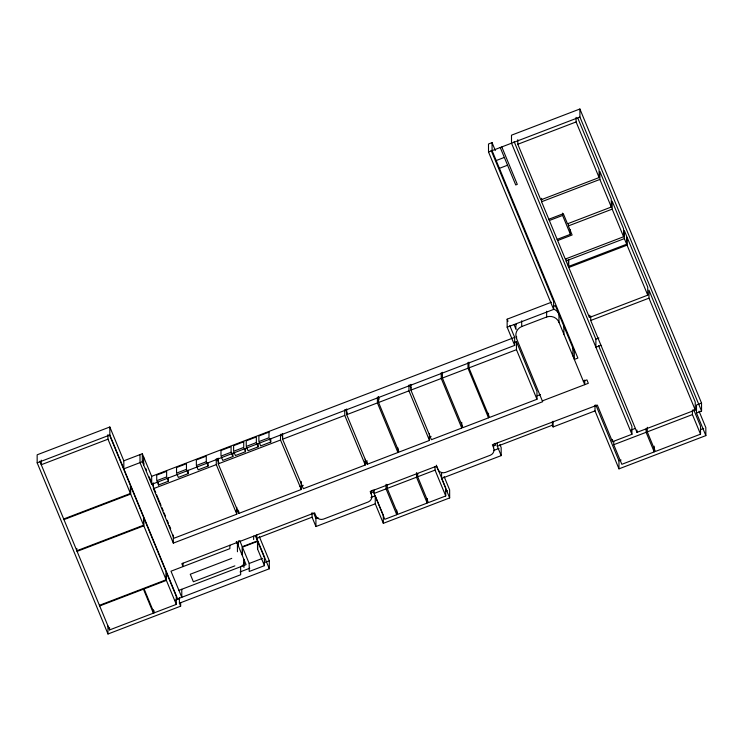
<?xml version="1.0" encoding="UTF-8"?>
<svg xmlns="http://www.w3.org/2000/svg" width="743" height="743" viewBox="0 0 743 743"><rect width="100%" height="100%" fill="white"/><g stroke="black" fill="none" stroke-linecap="round" stroke-linejoin="round"><path stroke-width="1.11" d="M495.33 150.55L492.061 142.628L488.495 143.993L488.522 152.009L553.637 309.413L507.163 327.208L514.685 345.393L151.693 484.362L142.34 461.747L142.312 453.732L123.812 460.809L123.84 468.833L142.34 461.747M594.994 405.167L595.013 410.898L618.984 468.852L705.85 435.602L696.507 413.024L701.559 411.083L701.531 403.068L579.893 108.998L511.49 135.189L511.518 143.204L631.921 434.284L612.492 441.723L597.344 405.093L492.358 444.788L493.566 447.713A5.963 5.73 -0.2 0 1 490.371 455.208L445.419 472.418A5.963 5.73 -0.2 0 1 437.729 469.084L436.522 466.158L370.19 491.55L371.407 494.476A5.963 5.73 -0.2 0 1 368.203 501.98L323.511 519.088A5.963 5.73 -0.2 0 1 315.831 515.753L314.614 512.828L181.821 563.668L183.038 566.593L183.029 563.157M488.522 152.009L579.921 117.022L579.893 108.998M577.84 118.202L599.081 169.543L599.109 177.568L540.811 199.886L517.806 144.263L576.104 121.945L576.085 117.357M496.185 160.553L504.339 157.423M499.398 168.336L507.562 165.215M623.591 236.748L612.176 209.145L612.148 201.13L623.563 228.723L623.591 236.748L565.293 259.066L541.591 201.752L599.889 179.434L599.861 171.419L611.275 199.013L611.303 207.028L567.494 223.801L563.315 213.696L548.826 219.25M549.346 220.504L562.6 215.433L562.59 213.139M557.631 240.537L572.119 234.992L568.367 225.918L612.176 209.145M557.157 239.385L570.41 234.314L570.392 229.726M123.812 460.809L109.815 426.993L37.15 454.809L37.178 462.833L107.986 634.002L180.651 606.177L180.642 602.74M37.178 462.833L109.843 435.008L109.815 426.993M566.064 260.932L624.361 238.614L624.334 230.59L626.655 236.2L626.683 244.215L568.386 266.533L566.064 260.932L566.055 258.638M107.958 434.609L107.976 439.187L41.255 464.728L41.246 460.149M568.776 267.471L627.064 245.153L627.036 237.128L647.729 287.151L647.757 295.166L589.459 317.484L568.776 267.471L568.748 259.446M507.163 327.208L507.135 319.184L551.445 302.225M553.414 306.376L555.355 305.633L574.293 351.411L574.32 359.436L577.887 358.07L492.089 150.643L492.061 142.628M140 454.614L140.028 462.629L173.323 543.114L542.669 401.712L516.571 338.613A9.585 9.222 -0.2 0 1 521.707 326.548L546.644 317.001A9.585 9.222 -0.2 0 1 558.996 322.369L584.76 384.66L584.741 380.072M151.693 484.362L151.665 476.337L514.658 337.368L509.791 325.601M514.277 342.495L516.441 341.669L536.948 391.255L536.975 399.27L489.47 417.464L468.954 367.878L468.935 362.147M186.465 469.325L176.555 473.124L176.537 467.523L186.447 463.734L186.465 469.325L188.248 473.625L178.339 477.415L176.918 473.978M206.294 461.737L196.375 465.536L196.356 459.936L206.266 456.146L206.294 461.737L208.068 466.037L198.158 469.827L196.737 466.39M231.101 452.236L220.996 456.109L220.977 450.518L231.082 446.645L231.101 452.236L232.875 456.536L222.77 460.409L221.349 456.973M256.363 442.568L246.258 446.441L246.239 440.84L256.344 436.977L256.363 442.568L258.137 446.868L248.032 450.732L246.611 447.295M63.703 518.985L130.415 493.445L130.387 485.42L109.704 435.426M63.963 519.608L130.675 494.067L130.647 486.043L143.529 517.193L143.557 525.208L76.845 550.749L76.835 548.464M157.089 481.566L158.519 485.003L168.429 481.213L168.41 477.851M245.496 448.345L245.506 451.707L235.401 455.57L233.98 452.134M270.758 438.676L270.768 442.029L260.663 445.902L259.242 442.466M590.704 320.474L648.992 298.157L648.964 290.141L695.244 402.009L695.272 410.034L636.974 432.352L590.704 320.474L590.685 315.896M236.785 507.311L236.813 514.184L173.983 538.238L153.467 488.662L216.297 464.607L216.278 458.877M301.268 481.483L301.296 489.498L238.754 513.441L218.247 463.864L280.52 440.023L280.501 434.293M365.259 459.276L365.287 465.007L303.358 488.708L282.591 439.224L344.771 415.421L344.752 409.69M397.914 447.918L397.932 452.506L367.228 464.264L346.712 414.678L377.416 402.92L377.398 397.199M429.445 433.55L429.473 440.432L399.084 452.06L378.577 402.483L408.966 390.846L408.947 385.115M461.747 422.34L461.765 428.061L431.414 439.689L410.907 390.103L441.258 378.484L441.24 372.754M488.504 413.238L488.522 417.826L462.926 427.624L442.41 378.038L468.006 368.24L467.988 362.51M468.954 367.878L516.469 349.693L516.441 341.669M600.957 345.272L595.905 347.204L595.877 339.179L598.904 338.019M77.096 551.38L143.817 525.83L143.789 517.815L166.107 571.757L166.135 579.772L99.413 605.322M236.116 511.035L238.28 510.209M300.023 486.572L303.274 485.328M365.008 461.691L367.172 460.864M428.915 437.228L431.079 436.401M537.226 395.768L540.477 394.524M583.348 381.233L586.905 379.868L588.326 383.295L542.334 400.904M370.896 492.915L373.618 491.875L372.875 490.074M493.965 445.8L495.785 445.113L495.033 443.302M180.651 606.177L179.416 603.186L269.328 568.766L256.753 538.369L312.069 517.193L312.06 512.614M396.753 510.125L396.771 514.713L384.79 519.301L374.091 493.454L386.072 488.866L386.063 484.278M427.197 498.469L427.216 503.057L397.932 514.267L387.242 488.42L416.517 477.21L416.507 472.622M436.299 465.192L445.707 487.947L445.735 495.962L428.377 502.612L417.687 476.765L435.045 470.115L435.036 466.678M370.924 497.457L375.243 495.804L375.271 503.819L383.332 523.323L449.664 497.921L441.602 478.427L501.191 455.617L497.327 446.274L552.383 425.191L552.374 421.755M552.383 425.191L553.108 426.937L595.013 410.898M242.292 554.733L242.264 546.709L257.487 540.885L255.332 535.694M375.271 503.819L315.933 526.536L315.905 518.512L318.069 517.695M493.575 450.499L498.999 448.428M242.441 547.145L257.663 541.322L264.415 557.64L264.443 565.664L249.221 571.488L249.193 563.463L242.441 547.145L242.469 555.17M99.673 605.944L143.455 589.18L153.374 613.161L109.593 629.925L39.806 461.227M166.386 580.394L144.105 588.93L154.024 612.91L176.305 604.384L176.277 596.36L166.358 572.379L166.386 580.394L176.305 604.384M231.76 558.365L190.264 574.246L193.366 581.76L234.872 565.869M178.645 590.471L246.082 564.661L236.571 541.656M249.193 563.463L262.381 558.42M445.354 491.541L447.5 490.724M240.054 571.943L249.806 568.209M263.886 562.822L269.3 560.751L259.326 536.641M175.283 600.205L179.555 598.57M630.974 430.076L635.293 428.423M701.531 403.068L696.479 405L696.507 413.024M654.202 446.171L654.221 451.902L621.835 464.301L613.727 444.713L646.113 432.315L646.104 428.878M693.683 409.653L700.5 426.148L700.528 434.172L655.382 451.456L647.283 431.869L692.43 414.585L692.411 409.997M618.984 468.852L618.956 460.836L621.102 460.01M700.463 429.63L703.677 428.405M281.374 434.107L282.702 437.265M280.52 440.023L301.296 489.498M579.921 117.022L701.559 411.083M699.033 411.158L705.822 427.578L705.85 435.602M576.104 121.945L599.109 177.568M599.889 179.434L611.303 207.028M624.361 238.614L626.683 244.215M627.064 245.153L647.757 295.166M648.992 298.157L695.272 410.034M692.43 414.585L700.528 434.172M562.6 215.433L570.41 234.314M646.113 432.315L654.221 451.902M514.137 141.597L595.877 339.179M598.514 345.551L631.894 426.259L631.921 434.284M501.804 146.928L517.286 184.366L515.735 184.961L500.243 147.523M491.151 150.411L553.609 301.389L553.637 309.413M595.858 404.981L618.956 460.836M514.137 324.775L516.134 329.623M507.135 319.184L508.026 321.32M516.469 349.693L536.975 399.27M499.872 444.481L501.163 447.592L501.191 455.617M468.006 368.24L488.522 417.826M441.258 378.484L461.765 428.061M409.811 384.939L411.12 388.097M408.966 390.846L429.473 440.432M444.119 476.569L449.636 489.906L449.664 497.921M435.045 470.115L445.735 495.962M416.517 477.21L427.216 503.057M378.261 397.013L379.134 399.121M377.416 402.92L397.932 452.506M386.072 488.866L396.771 514.713M345.616 409.514L347.362 413.73M344.771 415.421L365.287 465.007M375.243 495.804L383.304 515.298L383.332 523.323M313.76 513.329L315.905 518.512M312.069 517.193L315.933 526.536M269.347 438.593L270.768 442.029M244.085 448.261L245.506 451.707M264.443 565.664L257.691 549.337L257.663 541.322M217.142 458.691L218.888 462.917M216.297 464.607L236.813 514.184M239.683 540.486L242.264 546.709M167.008 477.777L168.429 481.213M142.312 453.732L151.665 476.337M142.628 460.966L143.947 464.143M145.702 468.378L146.575 470.495M149.204 476.848L155.77 492.73M156.652 494.847L161.027 505.444M161.909 507.562L163.219 510.738M164.092 512.856L165.41 516.032M167.166 520.267L168.475 523.443M169.348 525.561L170.667 528.737M109.843 435.008L177.642 598.895L240.667 574.757L240.639 566.742A5.851 5.628 -0.2 0 0 243.918 559.423L243.945 567.448M107.976 439.187L130.415 493.445M130.675 494.067L143.557 525.208M143.817 525.83L166.135 579.772M647.264 427.281L647.283 431.869M636.965 430.058L636.974 432.352M613.718 441.277L613.727 444.713M612.483 439.429L612.492 441.723M589.459 315.199L589.459 317.484M572.881 347.984L572.909 356.008M568.358 223.624L568.367 225.918M568.358 259.66L568.386 266.533M563.863 326.186L563.891 334.201M558.996 322.369L558.968 314.345A9.585 9.222 -0.2 0 0 553.944 309.199M553.08 421.207L553.108 426.937M546.625 311.271L546.644 317.001M541.573 198.316L541.591 201.752M521.688 320.818L521.707 326.548M517.787 139.675L517.806 144.263M516.561 336.319L516.571 338.613M514.658 337.368L514.685 345.393M497.308 442.837L497.327 446.274M493.556 444.277L493.566 447.713M442.391 372.308L442.41 378.038M441.574 472.697L441.602 478.427M417.677 473.328L417.687 476.765M410.888 384.372L410.907 390.103M387.233 484.975L387.242 488.42M378.558 396.753L378.577 402.483M374.082 490.009L374.091 493.454M371.389 491.039L371.407 494.476M367.218 461.97L367.228 464.264M346.693 408.947L346.712 414.678M282.572 433.494L282.591 439.224M269.3 560.751L269.328 568.766M258.127 443.506L258.137 446.868M257.487 540.885L257.515 548.901M256.744 534.932L256.753 538.369M253.632 536.121L253.651 539.557M238.744 511.156L238.754 513.441M238.41 540.802L238.429 545.39M237.454 551.752L237.426 543.727A5.86 5.628 -0.2 0 0 236.172 541.907M232.865 453.184L232.875 456.536M229.866 545.223L229.875 548.659L170.992 571.2L181.794 597.307L181.766 589.283M218.219 458.134L218.247 463.864M208.059 462.675L208.068 466.037M188.239 470.263L188.248 473.625M179.397 597.465L179.416 603.186M173.295 535.09L173.323 543.114M158.51 482.764L158.519 485.003M153.448 482.931L153.467 488.662M154.015 610.616L154.024 612.91M153.364 609.724L153.374 613.161M143.622 456.908L143.65 464.923M109.583 627.631L109.593 629.925M107.958 625.977L107.986 634.002M515.883 328.267A9.585 9.222 -0.2 0 1 516.506 323.539M371.389 490.844A5.963 5.73 -0.2 0 1 371.054 491.522M166.627 471.322L156.717 475.111L156.736 480.712L166.646 476.913L166.627 471.322M243.713 441.806L233.608 445.679L233.627 451.27L243.732 447.407L243.713 441.806M268.975 432.138L258.87 436.011L258.889 441.602L268.994 437.738L268.975 432.138"/></g></svg>
